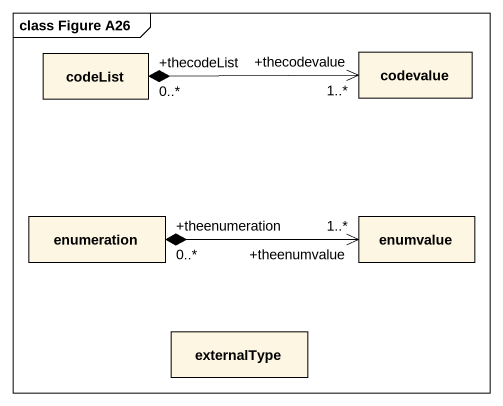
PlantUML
@startuml
mainframe class Figure A26
hide circle
hide empty members
class codeList
class codevalue
class enumeration
class enumvalue
class externalType
codeList "+thecodeList\n0..*" *-right-> "+thecodevalue\n1..*" codevalue
enumeration "+theenumeration\n0..*" *-right-> "+theenumvalue\n1..*" enumvalue
@enduml
